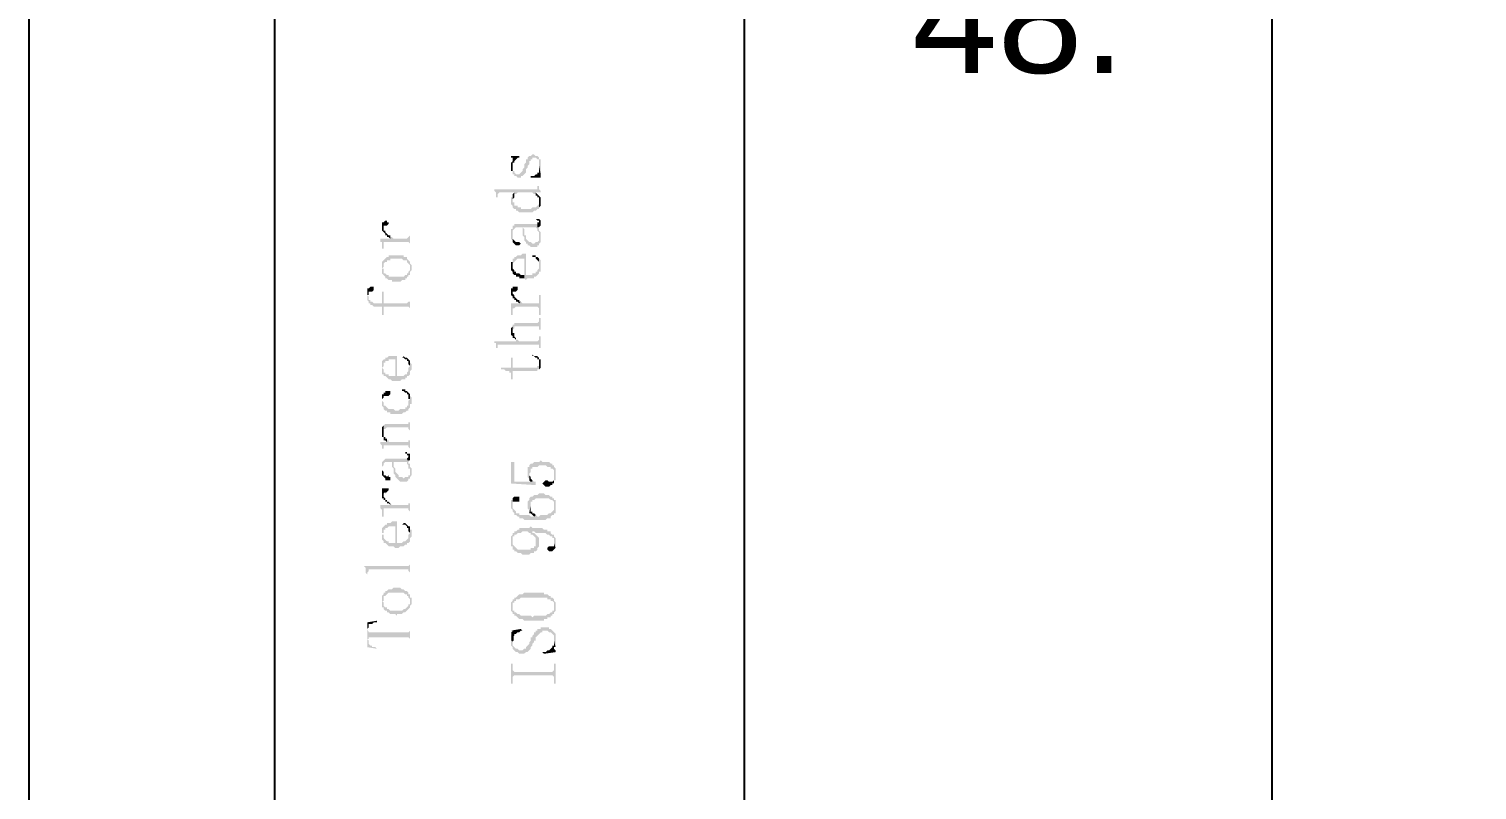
# Model space of a CAD drawing. Header units: millimetres. Extents: x 7018 to 13530, y 4187 to 5692.
# Drawn here: x 11233.06 to 11272.6, y 5078.09 to 5098.86 of the extents above; entities that cross this region are included whole.
import ezdxf

# ---------------------------------------------------------------- set-up
doc = ezdxf.new("R2010")
doc.units = ezdxf.units.MM
doc.styles.get("Standard").update_dxf_attribs({"font": 'arial.ttf'})

msp = doc.modelspace()

# ---------------------------------------------------------------- hatches: boundary and pattern name
at = {"transparency": 33554559}
for points in [[(11246.265, 5094.942), (11246.265, 5094.897), (11246.31, 5094.897), (11246.31, 5094.852), (11246.355, 5094.852), (11246.4, 5094.806), (11246.49, 5094.806), (11246.49, 5094.852), (11246.535, 5094.852), (11246.58, 5094.897), (11246.58, 5094.897), (11246.626, 5094.942), (11246.626, 5095.032), (11246.671, 5095.077), (11246.671, 5095.122), (11246.716, 5095.167), (11246.716, 5095.258), (11246.761, 5095.258), (11246.761, 5095.303), (11246.806, 5095.303), (11246.806, 5095.348), (11246.896, 5095.348), (11246.942, 5095.303), (11246.987, 5095.303), (11246.987, 5095.258), (11246.987, 5095.122), (11247.032, 5094.897), (11247.032, 5094.942), (11247.032, 5095.032), (11247.032, 5095.213), (11247.032, 5095.303), (11246.987, 5095.303), (11246.987, 5095.348), (11246.987, 5095.348), (11246.942, 5095.393), (11246.896, 5095.393), (11246.851, 5095.438), (11246.806, 5095.438), (11246.761, 5095.393), (11246.716, 5095.393), (11246.671, 5095.348), (11246.671, 5095.303), (11246.626, 5095.303), (11246.626, 5095.213), (11246.58, 5095.167), (11246.58, 5095.077), (11246.535, 5095.032), (11246.535, 5094.987), (11246.49, 5094.942), (11246.49, 5094.942), (11246.445, 5094.897), (11246.355, 5094.897), (11246.31, 5094.942), (11246.31, 5094.987), (11246.265, 5094.987), (11246.265, 5095.122)], [(11246.219, 5095.393), (11246.219, 5095.348), (11246.265, 5095.348), (11246.265, 5094.942), (11246.265, 5095.122), (11246.265, 5095.213), (11246.31, 5095.213), (11246.31, 5095.258), (11246.355, 5095.303), (11246.355, 5095.303), (11246.4, 5095.348), (11246.445, 5095.348), (11246.445, 5095.393)], [(11246.219, 5095.122), (11246.219, 5094.987), (11246.265, 5094.987), (11246.265, 5094.942), (11246.265, 5095.303), (11246.265, 5095.258), (11246.219, 5095.213)], [(11246.761, 5094.852), (11246.761, 5094.806), (11247.032, 5094.806), (11247.032, 5094.852), (11247.032, 5094.897), (11247.032, 5094.897), (11246.987, 5095.122), (11246.987, 5095.032), (11246.987, 5094.942), (11246.942, 5094.942), (11246.942, 5094.897), (11246.896, 5094.897), (11246.851, 5094.852), (11246.806, 5094.852)], [(11245.768, 5094.49), (11245.768, 5094.445), (11245.813, 5094.4), (11245.813, 5094.265), (11245.858, 5094.265), (11245.858, 5094.355), (11245.858, 5094.355), (11245.903, 5094.4), (11246.31, 5094.4), (11246.31, 5094.355), (11246.355, 5094.355), (11246.4, 5094.4), (11246.806, 5094.4), (11246.851, 5094.355), (11246.896, 5094.355), (11246.896, 5094.4), (11247.032, 5094.4), (11247.032, 5094.445), (11246.987, 5094.49), (11246.987, 5094.581), (11246.942, 5094.581), (11246.942, 5094.536), (11246.942, 5094.49), (11246.896, 5094.49)], [(11246.219, 5094.175), (11246.219, 5094.084), (11246.265, 5094.039), (11246.265, 5093.994), (11246.31, 5093.949), (11246.355, 5093.949), (11246.355, 5093.904), (11246.4, 5093.904), (11246.445, 5093.859), (11246.806, 5093.859), (11246.851, 5093.904), (11246.896, 5093.904), (11246.942, 5093.949), (11246.987, 5093.949), (11246.987, 5094.175), (11246.987, 5094.084), (11246.942, 5094.039), (11246.942, 5094.039), (11246.896, 5093.994), (11246.806, 5093.994), (11246.761, 5093.949), (11246.49, 5093.949), (11246.49, 5093.994), (11246.4, 5093.994), (11246.4, 5094.039), (11246.31, 5094.039), (11246.31, 5094.129), (11246.265, 5094.129), (11246.265, 5094.31), (11246.265, 5094.265), (11246.219, 5094.265), (11246.219, 5094.22)], [(11246.265, 5094.31), (11246.265, 5094.175), (11246.265, 5094.22), (11246.31, 5094.265), (11246.31, 5094.31), (11246.31, 5094.4), (11246.31, 5094.4), (11246.265, 5094.355)], [(11246.896, 5094.355), (11246.896, 5094.31), (11246.942, 5094.31), (11246.942, 5094.265), (11246.987, 5094.265), (11246.987, 5093.994), (11247.032, 5094.039), (11247.032, 5094.175), (11247.032, 5094.22), (11247.032, 5094.265), (11246.987, 5094.31), (11246.987, 5094.31), (11246.942, 5094.355), (11246.942, 5094.355), (11246.896, 5094.4)], [(11242.699, 5093.452), (11242.699, 5093.362), (11242.699, 5093.362), (11242.744, 5093.317), (11242.744, 5093.452), (11242.744, 5093.498), (11242.835, 5093.498), (11242.88, 5093.543), (11242.88, 5093.588), (11242.835, 5093.588), (11242.835, 5093.633), (11242.789, 5093.633), (11242.744, 5093.588), (11242.699, 5093.588), (11242.699, 5093.498)], [(11242.744, 5093.317), (11242.744, 5093.317), (11242.789, 5093.272), (11242.789, 5093.227), (11242.835, 5093.227), (11242.835, 5093.182), (11242.88, 5093.182), (11242.925, 5093.137), (11242.925, 5093.227), (11242.88, 5093.227), (11242.835, 5093.272), (11242.835, 5093.272), (11242.789, 5093.317), (11242.789, 5093.362), (11242.744, 5093.362), (11242.744, 5093.452)], [(11246.219, 5093.272), (11246.219, 5093.227), (11246.219, 5093.137), (11246.265, 5093.091), (11246.265, 5093.046), (11246.265, 5093.272), (11246.265, 5093.362), (11246.31, 5093.407), (11246.31, 5093.407), (11246.355, 5093.452), (11246.535, 5093.452), (11246.535, 5093.227), (11246.535, 5093.452), (11246.896, 5093.452), (11246.942, 5093.407), (11246.942, 5093.362), (11246.942, 5093.362), (11246.987, 5093.317), (11246.987, 5093.272), (11246.987, 5093.182), (11246.987, 5093.362), (11246.987, 5093.407), (11246.942, 5093.452), (11246.942, 5093.543), (11246.31, 5093.543), (11246.31, 5093.498), (11246.265, 5093.498), (11246.265, 5093.407), (11246.219, 5093.407), (11246.219, 5093.317)], [(11246.535, 5093.227), (11246.58, 5093.182), (11246.58, 5093.091), (11246.58, 5093.091), (11246.626, 5093.046), (11246.626, 5093.001), (11246.671, 5093.001), (11246.671, 5092.956), (11246.716, 5092.956), (11246.761, 5092.911), (11246.942, 5092.911), (11246.942, 5092.956), (11246.987, 5092.956), (11246.987, 5093.001), (11247.032, 5093.046), (11247.032, 5093.182), (11247.032, 5093.272), (11247.032, 5093.317), (11247.032, 5093.317), (11246.987, 5093.362), (11246.987, 5093.091), (11246.987, 5093.091), (11246.942, 5093.046), (11246.896, 5093.046), (11246.851, 5093.001), (11246.806, 5093.001), (11246.761, 5093.046), (11246.716, 5093.046), (11246.671, 5093.091), (11246.671, 5093.091), (11246.626, 5093.137), (11246.626, 5093.227), (11246.58, 5093.227), (11246.58, 5093.407), (11246.535, 5093.452)], [(11246.851, 5093.678), (11246.896, 5093.678), (11246.942, 5093.633), (11246.987, 5093.633), (11246.987, 5093.452), (11247.032, 5093.498), (11247.032, 5093.588), (11247.032, 5093.633), (11246.987, 5093.678), (11246.896, 5093.678)], [(11246.942, 5093.543), (11246.942, 5093.452), (11246.987, 5093.452), (11246.987, 5093.588), (11246.942, 5093.588)], [(11242.654, 5093.137), (11242.654, 5093.046), (11242.699, 5093.046), (11242.699, 5092.956), (11242.699, 5092.866), (11242.744, 5092.866), (11242.744, 5093.001), (11242.744, 5093.046), (11243.421, 5093.046), (11243.466, 5093.001), (11243.466, 5092.866), (11243.466, 5093.362), (11243.466, 5093.227), (11243.466, 5093.227), (11243.421, 5093.182), (11243.421, 5093.182), (11243.376, 5093.137), (11243.015, 5093.137), (11242.97, 5093.182), (11242.925, 5093.182), (11242.925, 5093.137)], [(11246.265, 5093.046), (11246.265, 5093.046), (11246.31, 5093.001), (11246.31, 5093.001), (11246.355, 5092.956), (11246.445, 5092.956), (11246.49, 5093.001), (11246.445, 5093.046), (11246.355, 5093.046), (11246.31, 5093.091), (11246.31, 5093.091), (11246.265, 5093.137), (11246.265, 5093.272)], [(11242.699, 5092.505), (11242.699, 5092.324), (11242.699, 5092.324), (11242.744, 5092.369), (11242.744, 5092.414), (11242.744, 5092.46), (11242.789, 5092.505), (11242.835, 5092.505), (11242.835, 5092.55), (11242.925, 5092.55), (11242.925, 5092.595), (11243.241, 5092.595), (11243.286, 5092.55), (11243.376, 5092.55), (11243.376, 5092.505), (11243.376, 5092.505), (11243.421, 5092.46), (11243.421, 5092.46), (11243.466, 5092.414), (11243.466, 5092.144), (11243.466, 5092.234), (11243.511, 5092.279), (11243.511, 5092.369), (11243.511, 5092.414), (11243.466, 5092.46), (11243.466, 5092.505), (11243.466, 5092.505), (11243.421, 5092.55), (11243.421, 5092.55), (11243.376, 5092.595), (11243.376, 5092.64), (11243.286, 5092.64), (11243.286, 5092.685), (11242.88, 5092.685), (11242.88, 5092.64), (11242.835, 5092.64), (11242.789, 5092.595), (11242.789, 5092.595), (11242.744, 5092.55), (11242.744, 5092.55)], [(11246.265, 5092.505), (11246.265, 5092.414), (11246.265, 5092.46), (11246.265, 5092.46), (11246.31, 5092.505), (11246.31, 5092.505), (11246.355, 5092.55), (11246.355, 5092.55), (11246.4, 5092.595), (11246.58, 5092.595), (11246.58, 5092.053), (11246.626, 5092.008), (11246.626, 5092.008), (11246.671, 5092.053), (11246.851, 5092.053), (11246.851, 5092.098), (11246.896, 5092.098), (11246.942, 5092.144), (11246.942, 5092.144), (11246.987, 5092.189), (11246.987, 5092.234), (11247.032, 5092.234), (11247.032, 5092.414), (11247.032, 5092.505), (11247.032, 5092.55), (11246.987, 5092.595), (11246.987, 5092.414), (11246.987, 5092.324), (11246.987, 5092.324), (11246.942, 5092.279), (11246.942, 5092.234), (11246.896, 5092.234), (11246.896, 5092.189), (11246.806, 5092.189), (11246.806, 5092.144), (11246.626, 5092.144), (11246.626, 5092.73), (11246.535, 5092.73), (11246.49, 5092.685), (11246.4, 5092.685), (11246.355, 5092.64), (11246.31, 5092.64), (11246.31, 5092.595), (11246.265, 5092.595), (11246.265, 5092.55)], [(11246.806, 5092.685), (11246.806, 5092.64), (11246.896, 5092.64), (11246.896, 5092.595), (11246.942, 5092.55), (11246.942, 5092.55), (11246.987, 5092.505), (11246.987, 5092.414), (11246.987, 5092.595), (11246.987, 5092.595), (11246.942, 5092.64), (11246.896, 5092.64), (11246.896, 5092.685)], [(11242.699, 5092.324), (11242.699, 5092.189), (11242.699, 5092.189), (11242.744, 5092.144), (11242.744, 5092.144), (11242.789, 5092.098), (11242.789, 5092.053), (11242.835, 5092.053), (11242.88, 5092.008), (11242.97, 5092.008), (11242.97, 5091.963), (11243.196, 5091.963), (11243.241, 5092.008), (11243.331, 5092.008), (11243.331, 5092.053), (11243.376, 5092.053), (11243.376, 5092.098), (11243.421, 5092.098), (11243.421, 5092.144), (11243.466, 5092.144), (11243.466, 5092.324), (11243.466, 5092.279), (11243.421, 5092.234), (11243.421, 5092.189), (11243.376, 5092.189), (11243.376, 5092.144), (11243.331, 5092.144), (11243.286, 5092.098), (11242.88, 5092.098), (11242.88, 5092.144), (11242.835, 5092.144), (11242.789, 5092.189), (11242.744, 5092.189), (11242.744, 5092.324), (11242.699, 5092.324), (11242.699, 5092.505), (11242.699, 5092.46), (11242.699, 5092.369)], [(11246.219, 5092.369), (11246.219, 5092.279), (11246.265, 5092.234), (11246.265, 5092.189), (11246.31, 5092.144), (11246.355, 5092.144), (11246.355, 5092.098), (11246.445, 5092.098), (11246.445, 5092.053), (11246.58, 5092.053), (11246.58, 5092.144), (11246.49, 5092.144), (11246.445, 5092.189), (11246.355, 5092.189), (11246.355, 5092.234), (11246.31, 5092.234), (11246.31, 5092.279), (11246.31, 5092.279), (11246.265, 5092.324), (11246.265, 5092.505), (11246.219, 5092.505), (11246.219, 5092.414)], [(11242.293, 5091.783), (11242.293, 5091.602), (11242.338, 5091.602), (11242.338, 5091.692), (11242.428, 5091.692), (11242.473, 5091.737), (11242.473, 5091.828), (11242.383, 5091.828), (11242.338, 5091.783)], [(11242.293, 5091.602), (11242.293, 5091.467), (11242.293, 5091.467), (11242.338, 5091.421), (11242.338, 5091.376), (11242.383, 5091.376), (11242.383, 5091.331), (11242.428, 5091.331), (11242.473, 5091.286), (11242.699, 5091.286), (11242.699, 5091.06), (11242.744, 5091.06), (11242.744, 5091.286), (11243.421, 5091.286), (11243.466, 5091.241), (11243.466, 5091.106), (11243.466, 5091.647), (11243.466, 5091.421), (11243.421, 5091.421), (11243.376, 5091.376), (11242.744, 5091.376), (11242.744, 5091.692), (11242.699, 5091.692), (11242.699, 5091.376), (11242.473, 5091.376), (11242.428, 5091.421), (11242.383, 5091.421), (11242.383, 5091.467), (11242.338, 5091.467), (11242.338, 5091.557), (11242.293, 5091.602), (11242.293, 5091.783), (11242.293, 5091.692), (11242.293, 5091.647)], [(11246.219, 5091.692), (11246.219, 5091.602), (11246.219, 5091.602), (11246.265, 5091.557), (11246.265, 5091.512), (11246.265, 5091.692), (11246.355, 5091.692), (11246.4, 5091.737), (11246.4, 5091.783), (11246.4, 5091.828), (11246.265, 5091.828), (11246.265, 5091.783), (11246.219, 5091.783), (11246.219, 5091.737)], [(11246.219, 5091.376), (11246.219, 5091.331), (11246.219, 5091.241), (11246.219, 5091.06), (11246.265, 5091.06), (11246.265, 5091.241), (11246.31, 5091.241), (11246.355, 5091.286), (11246.942, 5091.286), (11246.987, 5091.241), (11246.987, 5091.06), (11247.032, 5091.06), (11247.032, 5091.602), (11246.987, 5091.602), (11246.987, 5091.421), (11246.987, 5091.376), (11246.535, 5091.376), (11246.49, 5091.421), (11246.445, 5091.376)], [(11246.265, 5091.512), (11246.31, 5091.512), (11246.31, 5091.467), (11246.355, 5091.467), (11246.355, 5091.421), (11246.4, 5091.421), (11246.445, 5091.376), (11246.445, 5091.376), (11246.49, 5091.421), (11246.445, 5091.421), (11246.445, 5091.467), (11246.4, 5091.467), (11246.355, 5091.512), (11246.355, 5091.512), (11246.31, 5091.557), (11246.31, 5091.602), (11246.265, 5091.647), (11246.265, 5091.647)], [(11246.219, 5090.609), (11246.219, 5090.519), (11246.265, 5090.474), (11246.265, 5090.429), (11246.31, 5090.429), (11246.355, 5090.383), (11246.355, 5090.338), (11246.355, 5090.429), (11246.31, 5090.474), (11246.31, 5090.564), (11246.265, 5090.564), (11246.265, 5090.79), (11246.265, 5090.745), (11246.219, 5090.699), (11246.219, 5090.654)], [(11246.265, 5090.79), (11246.265, 5090.609), (11246.265, 5090.654), (11246.31, 5090.699), (11246.31, 5090.745), (11246.987, 5090.745), (11246.987, 5090.654), (11247.032, 5090.654), (11247.032, 5090.97), (11246.987, 5090.97), (11246.987, 5090.88), (11246.987, 5090.88), (11246.942, 5090.835), (11246.31, 5090.835), (11246.31, 5090.79)], [(11245.768, 5090.338), (11245.768, 5090.293), (11245.813, 5090.293), (11245.813, 5090.248), (11245.813, 5090.158), (11245.858, 5090.158), (11245.858, 5090.203), (11245.858, 5090.248), (11246.987, 5090.248), (11246.987, 5090.158), (11247.032, 5090.158), (11247.032, 5090.474), (11246.987, 5090.474), (11246.987, 5090.383), (11246.987, 5090.383), (11246.942, 5090.338), (11246.445, 5090.338), (11246.4, 5090.383), (11246.355, 5090.383), (11246.355, 5090.338)], [(11242.699, 5089.752), (11242.699, 5089.616), (11242.699, 5089.616), (11242.744, 5089.661), (11242.744, 5089.752), (11242.789, 5089.752), (11242.789, 5089.797), (11242.88, 5089.797), (11242.88, 5089.842), (11243.06, 5089.842), (11243.06, 5089.255), (11243.196, 5089.255), (11243.241, 5089.3), (11243.331, 5089.3), (11243.331, 5089.345), (11243.376, 5089.345), (11243.376, 5089.391), (11243.421, 5089.391), (11243.466, 5089.436), (11243.466, 5089.481), (11243.466, 5089.526), (11243.511, 5089.571), (11243.511, 5089.616), (11243.511, 5089.706), (11243.511, 5089.706), (11243.466, 5089.752), (11243.466, 5089.797), (11243.466, 5089.661), (11243.466, 5089.661), (11243.421, 5089.616), (11243.421, 5089.526), (11243.421, 5089.526), (11243.376, 5089.481), (11243.376, 5089.436), (11243.331, 5089.436), (11243.286, 5089.391), (11243.105, 5089.391), (11243.105, 5089.932), (11242.88, 5089.932), (11242.835, 5089.887), (11242.789, 5089.887), (11242.789, 5089.842), (11242.744, 5089.842), (11242.699, 5089.797)], [(11243.241, 5089.887), (11243.286, 5089.887), (11243.331, 5089.842), (11243.376, 5089.842), (11243.376, 5089.797), (11243.421, 5089.797), (11243.421, 5089.706), (11243.421, 5089.706), (11243.466, 5089.661), (11243.466, 5089.797), (11243.421, 5089.842), (11243.376, 5089.887), (11243.331, 5089.887), (11243.286, 5089.932), (11243.286, 5089.932)], [(11245.949, 5089.616), (11245.949, 5089.571), (11246.039, 5089.571), (11246.084, 5089.526), (11246.174, 5089.526), (11246.174, 5089.481), (11246.219, 5089.481), (11246.219, 5089.3), (11246.265, 5089.3), (11246.265, 5089.526), (11246.942, 5089.526), (11246.942, 5089.571), (11246.987, 5089.571), (11246.987, 5089.752), (11246.987, 5089.661), (11246.942, 5089.661), (11246.942, 5089.616), (11246.265, 5089.616), (11246.265, 5089.887), (11246.219, 5089.887), (11246.219, 5089.616)], [(11246.806, 5089.932), (11246.851, 5089.932), (11246.896, 5089.887), (11246.942, 5089.887), (11246.942, 5089.842), (11246.987, 5089.842), (11246.987, 5089.571), (11247.032, 5089.616), (11247.032, 5089.706), (11247.032, 5089.752), (11247.032, 5089.842), (11246.987, 5089.842), (11246.987, 5089.887), (11246.987, 5089.887), (11246.942, 5089.932), (11246.851, 5089.932), (11246.806, 5089.977)], [(11242.699, 5089.616), (11242.699, 5089.571), (11242.699, 5089.436), (11242.744, 5089.436), (11242.744, 5089.391), (11242.789, 5089.391), (11242.835, 5089.345), (11242.835, 5089.345), (11242.88, 5089.3), (11242.925, 5089.3), (11242.97, 5089.255), (11243.06, 5089.255), (11243.06, 5089.391), (11242.88, 5089.391), (11242.88, 5089.436), (11242.789, 5089.436), (11242.789, 5089.481), (11242.744, 5089.481), (11242.744, 5089.571), (11242.744, 5089.571), (11242.699, 5089.616), (11242.699, 5089.752), (11242.699, 5089.706), (11242.699, 5089.661)], [(11242.699, 5088.714), (11242.699, 5088.578), (11242.699, 5088.759), (11242.744, 5088.804), (11242.744, 5088.849), (11242.88, 5088.849), (11242.925, 5088.894), (11242.925, 5088.939), (11242.925, 5088.984), (11242.789, 5088.984), (11242.789, 5088.939), (11242.744, 5088.939), (11242.744, 5088.894), (11242.699, 5088.894), (11242.699, 5088.759)], [(11242.699, 5088.578), (11242.744, 5088.533), (11242.744, 5088.488), (11242.744, 5088.488), (11242.789, 5088.443), (11242.835, 5088.443), (11242.835, 5088.398), (11242.925, 5088.398), (11242.925, 5088.352), (11243.241, 5088.352), (11243.286, 5088.398), (11243.331, 5088.398), (11243.376, 5088.443), (11243.421, 5088.443), (11243.421, 5088.488), (11243.466, 5088.533), (11243.466, 5088.623), (11243.511, 5088.623), (11243.511, 5088.759), (11243.511, 5088.804), (11243.466, 5088.849), (11243.466, 5088.894), (11243.466, 5088.759), (11243.466, 5088.759), (11243.421, 5088.714), (11243.421, 5088.578), (11243.376, 5088.578), (11243.376, 5088.533), (11243.331, 5088.533), (11243.331, 5088.488), (11243.196, 5088.488), (11243.15, 5088.443), (11243.06, 5088.443), (11243.015, 5088.488), (11242.88, 5088.488), (11242.835, 5088.533), (11242.835, 5088.533), (11242.789, 5088.578), (11242.744, 5088.578), (11242.744, 5088.668), (11242.744, 5088.668), (11242.699, 5088.714)], [(11243.241, 5088.984), (11243.286, 5088.984), (11243.331, 5088.939), (11243.376, 5088.939), (11243.376, 5088.894), (11243.421, 5088.894), (11243.421, 5088.759), (11243.466, 5088.759), (11243.466, 5088.894), (11243.421, 5088.939), (11243.421, 5088.939), (11243.376, 5088.984), (11243.331, 5088.984), (11243.331, 5089.029), (11243.241, 5089.029)], [(11242.699, 5087.856), (11242.699, 5087.766), (11242.699, 5087.721), (11242.744, 5087.721), (11242.744, 5087.63), (11242.789, 5087.63), (11242.835, 5087.585), (11242.835, 5087.676), (11242.789, 5087.676), (11242.789, 5087.721), (11242.744, 5087.721), (11242.744, 5088.037), (11242.699, 5087.991), (11242.699, 5087.946), (11242.699, 5087.901)], [(11242.744, 5088.037), (11242.744, 5087.856), (11242.744, 5087.946), (11242.789, 5087.946), (11242.835, 5087.991), (11243.421, 5087.991), (11243.421, 5087.946), (11243.466, 5087.901), (11243.466, 5088.172), (11243.466, 5088.127), (11243.421, 5088.127), (11243.421, 5088.082), (11242.789, 5088.082), (11242.744, 5088.037)], [(11242.654, 5087.585), (11242.654, 5087.54), (11242.699, 5087.495), (11242.699, 5087.405), (11242.744, 5087.405), (11242.744, 5087.495), (11243.421, 5087.495), (11243.421, 5087.45), (11243.466, 5087.405), (11243.466, 5087.676), (11243.466, 5087.63), (11243.421, 5087.63), (11243.421, 5087.585), (11242.88, 5087.585), (11242.88, 5087.63), (11242.835, 5087.63), (11242.835, 5087.585)], [(11242.699, 5086.863), (11242.699, 5086.818), (11242.699, 5086.683), (11242.699, 5086.908), (11242.744, 5086.953), (11242.744, 5086.999), (11242.744, 5086.999), (11242.789, 5087.044), (11242.97, 5087.044), (11242.97, 5086.908), (11243.015, 5086.863), (11243.015, 5086.818), (11243.015, 5087.044), (11243.376, 5087.044), (11243.376, 5086.999), (11243.421, 5086.953), (11243.421, 5086.863), (11243.466, 5086.863), (11243.466, 5086.773), (11243.466, 5086.999), (11243.421, 5086.999), (11243.421, 5087.044), (11243.376, 5087.134), (11242.789, 5087.134), (11242.744, 5087.089), (11242.744, 5087.089), (11242.699, 5087.044), (11242.699, 5086.999), (11242.699, 5086.908)], [(11243.331, 5087.314), (11243.331, 5087.269), (11243.376, 5087.269), (11243.376, 5087.224), (11243.421, 5087.224), (11243.421, 5087.089), (11243.466, 5087.089), (11243.466, 5087.224), (11243.466, 5087.269), (11243.376, 5087.269), (11243.376, 5087.314)], [(11243.376, 5087.134), (11243.421, 5087.044), (11243.421, 5087.179), (11243.421, 5087.179)], [(11242.699, 5086.683), (11242.744, 5086.637), (11242.744, 5086.637), (11242.789, 5086.592), (11242.789, 5086.547), (11242.925, 5086.547), (11242.925, 5086.637), (11242.88, 5086.637), (11242.88, 5086.683), (11242.835, 5086.637), (11242.835, 5086.637), (11242.789, 5086.683), (11242.744, 5086.683), (11242.744, 5086.728), (11242.744, 5086.773), (11242.699, 5086.818), (11242.699, 5086.863)], [(11243.015, 5086.818), (11243.015, 5086.728), (11243.06, 5086.683), (11243.06, 5086.637), (11243.06, 5086.637), (11243.105, 5086.592), (11243.105, 5086.592), (11243.15, 5086.547), (11243.15, 5086.547), (11243.196, 5086.502), (11243.376, 5086.502), (11243.421, 5086.547), (11243.421, 5086.592), (11243.466, 5086.592), (11243.466, 5086.637), (11243.466, 5086.637), (11243.511, 5086.683), (11243.511, 5086.773), (11243.511, 5086.863), (11243.466, 5086.908), (11243.466, 5086.953), (11243.466, 5086.683), (11243.421, 5086.683), (11243.421, 5086.637), (11243.331, 5086.637), (11243.286, 5086.592), (11243.241, 5086.637), (11243.15, 5086.637), (11243.15, 5086.683), (11243.105, 5086.728), (11243.105, 5086.728), (11243.06, 5086.773), (11243.06, 5086.818), (11243.06, 5086.863), (11243.015, 5086.908), (11243.015, 5087.044)], [(11246.219, 5087.044), (11246.219, 5086.457), (11246.896, 5086.412), (11246.896, 5086.502), (11246.851, 5086.502), (11246.806, 5086.547), (11246.806, 5086.502), (11246.31, 5086.502), (11246.31, 5087.044)], [(11246.671, 5086.773), (11246.671, 5086.637), (11246.671, 5086.637), (11246.716, 5086.592), (11246.716, 5086.547), (11246.716, 5086.728), (11246.716, 5086.728), (11246.761, 5086.773), (11246.761, 5086.863), (11246.806, 5086.863), (11246.806, 5086.908), (11246.942, 5086.908), (11246.987, 5086.953), (11247.167, 5086.953), (11247.212, 5086.908), (11247.303, 5086.908), (11247.303, 5086.863), (11247.348, 5086.863), (11247.393, 5086.818), (11247.393, 5086.547), (11247.438, 5086.547), (11247.438, 5086.683), (11247.438, 5086.863), (11247.438, 5086.863), (11247.393, 5086.908), (11247.393, 5086.953), (11247.348, 5086.953), (11247.348, 5086.999), (11247.303, 5086.999), (11247.257, 5087.044), (11247.077, 5087.044), (11247.032, 5087.089), (11247.032, 5087.089), (11246.987, 5087.044), (11246.851, 5087.044), (11246.806, 5086.999), (11246.761, 5086.999), (11246.716, 5086.953), (11246.716, 5086.908), (11246.671, 5086.908), (11246.671, 5086.818), (11246.671, 5086.818)], [(11246.716, 5086.547), (11246.716, 5086.547), (11246.761, 5086.502), (11246.806, 5086.502), (11246.806, 5086.547), (11246.806, 5086.547), (11246.761, 5086.592), (11246.761, 5086.637), (11246.761, 5086.637), (11246.716, 5086.683), (11246.716, 5086.728)], [(11242.699, 5086.186), (11242.699, 5086.051), (11242.744, 5086.051), (11242.744, 5086.186), (11242.744, 5086.186), (11242.789, 5086.231), (11242.789, 5086.186), (11242.835, 5086.231), (11242.835, 5086.231), (11242.88, 5086.276), (11242.88, 5086.322), (11242.699, 5086.322), (11242.699, 5086.231)], [(11247.077, 5086.457), (11247.077, 5086.457), (11247.122, 5086.412), (11247.122, 5086.412), (11247.167, 5086.367), (11247.257, 5086.367), (11247.303, 5086.412), (11247.348, 5086.412), (11247.348, 5086.457), (11247.393, 5086.457), (11247.393, 5086.683), (11247.393, 5086.547), (11247.393, 5086.547), (11247.348, 5086.502), (11247.257, 5086.502), (11247.212, 5086.547), (11247.167, 5086.547), (11247.122, 5086.502), (11247.122, 5086.502)], [(11242.654, 5085.87), (11242.654, 5085.78), (11242.699, 5085.735), (11242.699, 5085.645), (11242.699, 5085.554), (11242.744, 5085.554), (11242.744, 5085.78), (11243.421, 5085.78), (11243.421, 5085.735), (11243.466, 5085.69), (11243.466, 5085.554), (11243.466, 5086.096), (11243.466, 5085.915), (11243.421, 5085.915), (11243.421, 5085.87), (11242.97, 5085.87), (11242.925, 5085.915), (11242.925, 5085.87)], [(11242.744, 5086.051), (11242.744, 5086.006), (11242.789, 5086.006), (11242.789, 5085.96), (11242.835, 5085.96), (11242.835, 5085.915), (11242.88, 5085.915), (11242.925, 5085.87), (11242.925, 5085.915), (11242.925, 5085.915), (11242.88, 5085.96), (11242.835, 5085.96), (11242.835, 5086.006), (11242.789, 5086.006), (11242.789, 5086.051), (11242.789, 5086.051), (11242.744, 5086.096), (11242.744, 5086.141), (11242.744, 5086.141)], [(11246.219, 5085.87), (11246.219, 5085.78), (11246.219, 5085.78), (11246.265, 5085.735), (11246.265, 5085.69), (11246.265, 5085.69), (11246.31, 5085.645), (11246.31, 5085.599), (11246.355, 5085.599), (11246.4, 5085.554), (11246.445, 5085.554), (11246.445, 5085.509), (11246.535, 5085.509), (11246.58, 5085.464), (11247.167, 5085.464), (11247.212, 5085.509), (11247.303, 5085.509), (11247.303, 5085.554), (11247.303, 5085.554), (11247.348, 5085.599), (11247.393, 5085.599), (11247.393, 5085.645), (11247.438, 5085.645), (11247.393, 5085.825), (11247.393, 5085.735), (11247.393, 5085.735), (11247.348, 5085.69), (11247.348, 5085.69), (11247.303, 5085.645), (11247.257, 5085.645), (11247.212, 5085.599), (11247.032, 5085.599), (11246.987, 5085.554), (11246.942, 5085.554), (11246.896, 5085.599), (11246.896, 5085.599), (11246.851, 5085.554), (11246.761, 5085.554), (11246.716, 5085.599), (11246.445, 5085.599), (11246.445, 5085.645), (11246.355, 5085.645), (11246.355, 5085.69), (11246.31, 5085.735), (11246.31, 5085.735), (11246.265, 5085.78), (11246.265, 5085.825), (11246.265, 5086.006), (11246.219, 5086.006), (11246.219, 5085.915)], [(11246.265, 5086.006), (11246.265, 5085.87), (11246.265, 5085.96), (11246.445, 5085.96), (11246.445, 5086.051), (11246.445, 5086.096), (11246.31, 5086.096), (11246.265, 5086.051)], [(11246.671, 5085.87), (11246.671, 5085.78), (11246.671, 5085.78), (11246.716, 5085.735), (11246.716, 5085.69), (11246.716, 5085.645), (11246.761, 5085.87), (11246.761, 5085.96), (11246.806, 5085.96), (11246.806, 5086.006), (11246.851, 5086.006), (11246.896, 5086.051), (11247.257, 5086.051), (11247.303, 5086.006), (11247.348, 5086.006), (11247.393, 5085.96), (11247.393, 5085.825), (11247.438, 5085.645), (11247.438, 5085.735), (11247.438, 5085.87), (11247.438, 5086.006), (11247.393, 5086.006), (11247.393, 5086.051), (11247.348, 5086.051), (11247.348, 5086.096), (11247.303, 5086.096), (11247.257, 5086.141), (11247.167, 5086.141), (11247.122, 5086.186), (11246.987, 5086.186), (11246.942, 5086.141), (11246.851, 5086.141), (11246.806, 5086.096), (11246.761, 5086.096), (11246.716, 5086.051), (11246.716, 5086.006), (11246.716, 5086.006), (11246.671, 5085.96)], [(11246.716, 5085.645), (11246.761, 5085.645), (11246.806, 5085.599), (11246.806, 5085.599), (11246.851, 5085.554), (11246.896, 5085.599), (11246.851, 5085.645), (11246.806, 5085.645), (11246.806, 5085.69), (11246.761, 5085.69), (11246.761, 5085.735), (11246.761, 5085.87)], [(11242.699, 5085.193), (11242.699, 5085.058), (11242.699, 5085.103), (11242.744, 5085.103), (11242.744, 5085.193), (11242.789, 5085.193), (11242.789, 5085.238), (11242.835, 5085.238), (11242.88, 5085.284), (11243.06, 5085.284), (11243.06, 5084.697), (11243.15, 5084.697), (11243.196, 5084.742), (11243.286, 5084.742), (11243.331, 5084.787), (11243.376, 5084.787), (11243.376, 5084.832), (11243.421, 5084.832), (11243.466, 5084.877), (11243.466, 5084.922), (11243.466, 5084.968), (11243.511, 5085.013), (11243.511, 5085.103), (11243.511, 5085.193), (11243.466, 5085.193), (11243.466, 5085.284), (11243.466, 5085.103), (11243.466, 5085.103), (11243.421, 5085.058), (11243.421, 5084.968), (11243.421, 5084.968), (11243.376, 5084.922), (11243.376, 5084.922), (11243.331, 5084.877), (11243.286, 5084.877), (11243.241, 5084.832), (11243.105, 5084.832), (11243.105, 5085.419), (11242.97, 5085.419), (11242.925, 5085.374), (11242.835, 5085.374), (11242.835, 5085.329), (11242.789, 5085.329), (11242.744, 5085.284), (11242.744, 5085.284), (11242.699, 5085.238)], [(11242.699, 5085.058), (11242.699, 5084.922), (11242.699, 5084.922), (11242.744, 5084.877), (11242.744, 5084.832), (11242.789, 5084.832), (11242.835, 5084.787), (11242.835, 5084.787), (11242.88, 5084.742), (11243.015, 5084.742), (11243.06, 5084.697), (11243.06, 5084.832), (11242.88, 5084.832), (11242.88, 5084.877), (11242.835, 5084.877), (11242.789, 5084.922), (11242.789, 5084.922), (11242.744, 5084.968), (11242.744, 5085.058), (11242.699, 5085.058), (11242.699, 5085.193), (11242.699, 5085.103)], [(11243.241, 5085.329), (11243.331, 5085.329), (11243.376, 5085.284), (11243.376, 5085.238), (11243.421, 5085.238), (11243.421, 5085.193), (11243.421, 5085.148), (11243.466, 5085.103), (11243.466, 5085.284), (11243.421, 5085.284), (11243.376, 5085.329), (11243.376, 5085.329), (11243.331, 5085.374), (11243.286, 5085.374)], [(11246.265, 5085.058), (11246.265, 5084.877), (11246.265, 5084.922), (11246.265, 5085.013), (11246.31, 5085.013), (11246.31, 5085.058), (11246.355, 5085.058), (11246.4, 5085.103), (11246.49, 5085.103), (11246.535, 5085.148), (11246.671, 5085.148), (11246.716, 5085.103), (11246.761, 5085.103), (11246.761, 5085.058), (11246.806, 5085.148), (11246.851, 5085.148), (11246.896, 5085.103), (11247.167, 5085.103), (11247.212, 5085.058), (11247.257, 5085.058), (11247.303, 5085.013), (11247.348, 5085.013), (11247.348, 5084.968), (11247.393, 5084.968), (11247.393, 5084.832), (11247.393, 5084.832), (11247.438, 5084.697), (11247.438, 5084.832), (11247.438, 5084.922), (11247.438, 5084.968), (11247.393, 5085.013), (11247.393, 5085.058), (11247.348, 5085.058), (11247.303, 5085.103), (11247.303, 5085.148), (11247.212, 5085.148), (11247.212, 5085.193), (11247.122, 5085.193), (11247.077, 5085.238), (11246.806, 5085.238), (11246.761, 5085.284), (11246.716, 5085.238), (11246.445, 5085.238), (11246.445, 5085.193), (11246.4, 5085.193), (11246.355, 5085.148), (11246.31, 5085.148), (11246.31, 5085.103), (11246.265, 5085.103)], [(11246.761, 5085.058), (11246.806, 5085.058), (11246.851, 5085.013), (11246.896, 5084.968), (11246.896, 5084.877), (11246.896, 5084.877), (11246.942, 5084.652), (11246.942, 5084.697), (11246.942, 5084.697), (11246.987, 5084.742), (11246.987, 5084.787), (11246.987, 5084.877), (11246.987, 5084.968), (11246.942, 5085.013), (11246.942, 5085.013), (11246.896, 5085.058), (11246.896, 5085.058), (11246.851, 5085.103), (11246.806, 5085.103), (11246.806, 5085.148)], [(11246.219, 5084.877), (11246.219, 5084.742), (11246.265, 5084.742), (11246.265, 5084.652), (11246.31, 5084.652), (11246.31, 5084.607), (11246.355, 5084.607), (11246.4, 5084.561), (11246.49, 5084.561), (11246.535, 5084.516), (11246.716, 5084.516), (11246.761, 5084.561), (11246.851, 5084.561), (11246.851, 5084.607), (11246.896, 5084.607), (11246.942, 5084.652), (11246.896, 5084.877), (11246.896, 5084.832), (11246.896, 5084.742), (11246.851, 5084.742), (11246.851, 5084.697), (11246.761, 5084.697), (11246.761, 5084.652), (11246.4, 5084.652), (11246.355, 5084.697), (11246.355, 5084.697), (11246.31, 5084.742), (11246.31, 5084.742), (11246.265, 5084.787), (11246.265, 5085.058), (11246.219, 5085.013), (11246.219, 5084.922)], [(11247.212, 5084.652), (11247.212, 5084.652), (11247.257, 5084.607), (11247.348, 5084.607), (11247.393, 5084.652), (11247.393, 5084.652), (11247.438, 5084.697), (11247.393, 5084.832), (11247.393, 5084.742), (11247.257, 5084.742), (11247.212, 5084.697)], [(11242.203, 5084.2), (11242.203, 5084.2), (11242.248, 5084.155), (11242.248, 5084.065), (11242.248, 5084.02), (11242.293, 5083.975), (11242.293, 5083.884), (11242.293, 5084.02), (11242.338, 5084.065), (11242.338, 5084.11), (11243.421, 5084.11), (11243.421, 5084.065), (11243.421, 5084.065), (11243.466, 5084.02), (11243.466, 5083.884), (11243.466, 5084.426), (11243.466, 5084.245), (11243.466, 5084.245), (11243.421, 5084.2), (11243.376, 5084.2)], [(11242.699, 5083.388), (11242.699, 5083.253), (11242.744, 5083.253), (11242.744, 5083.388), (11242.789, 5083.388), (11242.835, 5083.433), (11242.835, 5083.433), (11242.88, 5083.478), (11243.286, 5083.478), (11243.331, 5083.433), (11243.376, 5083.433), (11243.376, 5083.388), (11243.421, 5083.388), (11243.421, 5083.343), (11243.466, 5083.298), (11243.466, 5083.253), (11243.466, 5083.072), (11243.466, 5083.117), (11243.466, 5083.117), (11243.511, 5083.162), (11243.511, 5083.253), (11243.511, 5083.343), (11243.466, 5083.343), (11243.466, 5083.433), (11243.421, 5083.433), (11243.421, 5083.478), (11243.376, 5083.523), (11243.331, 5083.523), (11243.286, 5083.568), (11243.241, 5083.568), (11243.196, 5083.614), (11243.015, 5083.614), (11242.97, 5083.568), (11242.88, 5083.568), (11242.835, 5083.523), (11242.789, 5083.523), (11242.789, 5083.478), (11242.744, 5083.478), (11242.744, 5083.433)], [(11242.699, 5083.253), (11242.699, 5083.162), (11242.699, 5083.072), (11242.744, 5083.072), (11242.744, 5083.027), (11242.789, 5082.982), (11242.835, 5082.982), (11242.835, 5082.937), (11242.88, 5082.937), (11242.925, 5082.892), (11243.06, 5082.892), (11243.105, 5082.846), (11243.105, 5082.892), (11243.241, 5082.892), (11243.286, 5082.937), (11243.331, 5082.937), (11243.376, 5082.982), (11243.376, 5082.982), (11243.421, 5083.027), (11243.421, 5083.027), (11243.466, 5083.072), (11243.466, 5083.253), (11243.466, 5083.162), (11243.421, 5083.162), (11243.421, 5083.117), (11243.376, 5083.072), (11243.376, 5083.072), (11243.331, 5083.027), (11243.286, 5083.027), (11243.241, 5082.982), (11242.925, 5082.982), (11242.88, 5083.027), (11242.835, 5083.027), (11242.835, 5083.072), (11242.789, 5083.072), (11242.744, 5083.117), (11242.744, 5083.162), (11242.744, 5083.207), (11242.699, 5083.253), (11242.699, 5083.388), (11242.699, 5083.298), (11242.699, 5083.298)], [(11246.219, 5083.072), (11246.219, 5082.982), (11246.219, 5082.982), (11246.265, 5082.937), (11246.265, 5082.892), (11246.31, 5082.892), (11246.31, 5082.846), (11246.355, 5082.846), (11246.4, 5082.801), (11246.4, 5082.801), (11246.445, 5082.756), (11246.535, 5082.756), (11246.58, 5082.711), (11247.122, 5082.711), (11247.122, 5082.756), (11247.212, 5082.756), (11247.212, 5082.801), (11247.303, 5082.801), (11247.303, 5082.846), (11247.348, 5082.846), (11247.348, 5082.892), (11247.393, 5082.892), (11247.393, 5082.937), (11247.438, 5082.982), (11247.438, 5083.072), (11247.438, 5083.207), (11247.438, 5083.207), (11247.393, 5083.253), (11247.393, 5083.072), (11247.393, 5082.982), (11247.348, 5082.982), (11247.348, 5082.937), (11247.303, 5082.937), (11247.257, 5082.892), (11247.212, 5082.892), (11247.167, 5082.846), (11246.851, 5082.846), (11246.806, 5082.801), (11246.806, 5082.801), (11246.761, 5082.846), (11246.49, 5082.846), (11246.445, 5082.892), (11246.4, 5082.892), (11246.355, 5082.937), (11246.31, 5082.937), (11246.31, 5082.982), (11246.265, 5082.982), (11246.265, 5083.072), (11246.265, 5083.253), (11246.219, 5083.207), (11246.219, 5083.117)], [(11246.265, 5083.253), (11246.265, 5083.072), (11246.265, 5083.117), (11246.265, 5083.207), (11246.31, 5083.207), (11246.31, 5083.253), (11246.355, 5083.253), (11246.355, 5083.298), (11246.445, 5083.298), (11246.49, 5083.343), (11247.212, 5083.343), (11247.212, 5083.298), (11247.303, 5083.298), (11247.303, 5083.253), (11247.348, 5083.253), (11247.393, 5083.207), (11247.393, 5083.072), (11247.393, 5083.298), (11247.393, 5083.298), (11247.348, 5083.343), (11247.303, 5083.343), (11247.303, 5083.388), (11247.257, 5083.388), (11247.212, 5083.433), (11247.122, 5083.433), (11247.122, 5083.478), (11246.58, 5083.478), (11246.535, 5083.433), (11246.445, 5083.433), (11246.4, 5083.388), (11246.4, 5083.388), (11246.355, 5083.343), (11246.31, 5083.343), (11246.31, 5083.298), (11246.265, 5083.298)], [(11242.293, 5082.666), (11242.293, 5082.485), (11242.293, 5082.485), (11242.338, 5082.53), (11242.338, 5082.621), (11242.428, 5082.621), (11242.473, 5082.666), (11242.564, 5082.666), (11242.564, 5082.711)], [(11242.293, 5082.666), (11242.293, 5081.989), (11242.564, 5081.944), (11242.564, 5081.944), (11242.519, 5081.989), (11242.428, 5081.989), (11242.428, 5082.034), (11242.383, 5082.034), (11242.338, 5082.079), (11242.338, 5082.169), (11242.293, 5082.215), (11242.293, 5082.485)], [(11242.293, 5082.485), (11242.293, 5082.215), (11242.338, 5082.215), (11242.338, 5082.26), (11243.421, 5082.26), (11243.466, 5082.215), (11243.466, 5082.124), (11243.466, 5082.485), (11243.466, 5082.44), (11243.466, 5082.44), (11243.421, 5082.395), (11242.338, 5082.395)], [(11246.219, 5082.169), (11246.219, 5082.034), (11246.219, 5082.034), (11246.265, 5081.989), (11246.265, 5081.944), (11246.265, 5081.944), (11246.31, 5081.899), (11246.31, 5081.899), (11246.355, 5081.853), (11246.4, 5081.853), (11246.445, 5081.808), (11246.58, 5081.808), (11246.626, 5081.853), (11246.671, 5081.853), (11246.716, 5081.899), (11246.716, 5081.899), (11246.761, 5081.944), (11246.761, 5081.989), (11246.806, 5082.034), (11246.806, 5082.079), (11246.851, 5082.124), (11246.851, 5082.169), (11246.896, 5082.169), (11246.896, 5082.26), (11246.942, 5082.305), (11246.942, 5082.305), (11246.987, 5082.35), (11246.987, 5082.35), (11247.032, 5082.395), (11247.077, 5082.395), (11247.077, 5082.44), (11247.212, 5082.44), (11247.257, 5082.395), (11247.303, 5082.395), (11247.348, 5082.35), (11247.348, 5082.35), (11247.393, 5082.305), (11247.393, 5082.169), (11247.438, 5081.989), (11247.438, 5082.124), (11247.438, 5082.169), (11247.438, 5082.35), (11247.438, 5082.35), (11247.393, 5082.395), (11247.393, 5082.395), (11247.348, 5082.44), (11247.348, 5082.44), (11247.303, 5082.485), (11247.257, 5082.485), (11247.257, 5082.53), (11247.032, 5082.53), (11247.032, 5082.485), (11246.942, 5082.485), (11246.942, 5082.44), (11246.896, 5082.44), (11246.896, 5082.395), (11246.851, 5082.395), (11246.851, 5082.35), (11246.806, 5082.305), (11246.806, 5082.26), (11246.761, 5082.26), (11246.761, 5082.169), (11246.716, 5082.124), (11246.716, 5082.079), (11246.671, 5082.034), (11246.671, 5082.034), (11246.626, 5081.989), (11246.626, 5081.944), (11246.58, 5081.944), (11246.535, 5081.899), (11246.445, 5081.899), (11246.4, 5081.944), (11246.355, 5081.944), (11246.31, 5081.989), (11246.31, 5081.989), (11246.265, 5082.034), (11246.265, 5082.35), (11246.219, 5082.305), (11246.219, 5082.215), (11246.219, 5082.215)], [(11246.219, 5082.44), (11246.265, 5082.44), (11246.265, 5082.395), (11246.265, 5082.215), (11246.265, 5082.26), (11246.31, 5082.305), (11246.31, 5082.35), (11246.355, 5082.35), (11246.4, 5082.395), (11246.445, 5082.395), (11246.49, 5082.44), (11246.535, 5082.44), (11246.49, 5082.485)], [(11247.077, 5081.853), (11247.122, 5081.808), (11247.438, 5081.853), (11247.438, 5081.899), (11247.438, 5081.899), (11247.393, 5081.944), (11247.393, 5082.124), (11247.393, 5082.034), (11247.348, 5082.034), (11247.348, 5081.989), (11247.348, 5081.989), (11247.303, 5081.944), (11247.303, 5081.944), (11247.257, 5081.899), (11247.212, 5081.899), (11247.167, 5081.853), (11247.122, 5081.853)], [(11247.393, 5082.124), (11247.393, 5081.944), (11247.393, 5081.989), (11247.438, 5081.989), (11247.393, 5082.169)], [(11246.219, 5081.538), (11246.219, 5080.996), (11246.265, 5080.996), (11246.265, 5081.176), (11246.265, 5081.176), (11246.31, 5081.222), (11247.348, 5081.222), (11247.393, 5081.176), (11247.393, 5080.996), (11247.438, 5080.996), (11247.438, 5081.538), (11247.393, 5081.538), (11247.393, 5081.357), (11247.393, 5081.357), (11247.348, 5081.312), (11246.31, 5081.312), (11246.265, 5081.357), (11246.265, 5081.538)]]:
    msp.add_hatch(color=256, dxfattribs=at).paths.add_polyline_path(points)

# ---------------------------------------------------------------- linework, layer by layer
for p, q in [((11239.765, 5242.873), (11239.765, 4956.132)), ((11266.99, 5242.873), (11266.99, 4986.912))]:
    msp.add_line(p, q)
for points in [[(11653.059, 4951.873), (11653.059, 5248.873), (11233.059, 5248.873), (11233.059, 4951.873)], [(11246.265, 5082.35), (11246.265, 5082.169), (11246.265, 5082.395)]]:
    msp.add_lwpolyline(points, close=True)
msp.add_lwpolyline([(11252.583, 5242.873), (11252.583, 4956.132)])

# ---------------------------------------------------------------- texts
at = {"insert": (11260.084, 5099.142), "char_height": 2.9997, "width": 34.34827, "attachment_point": 5}
msp.add_mtext('48.', dxfattribs=at)

doc.saveas('drawing.dxf')
